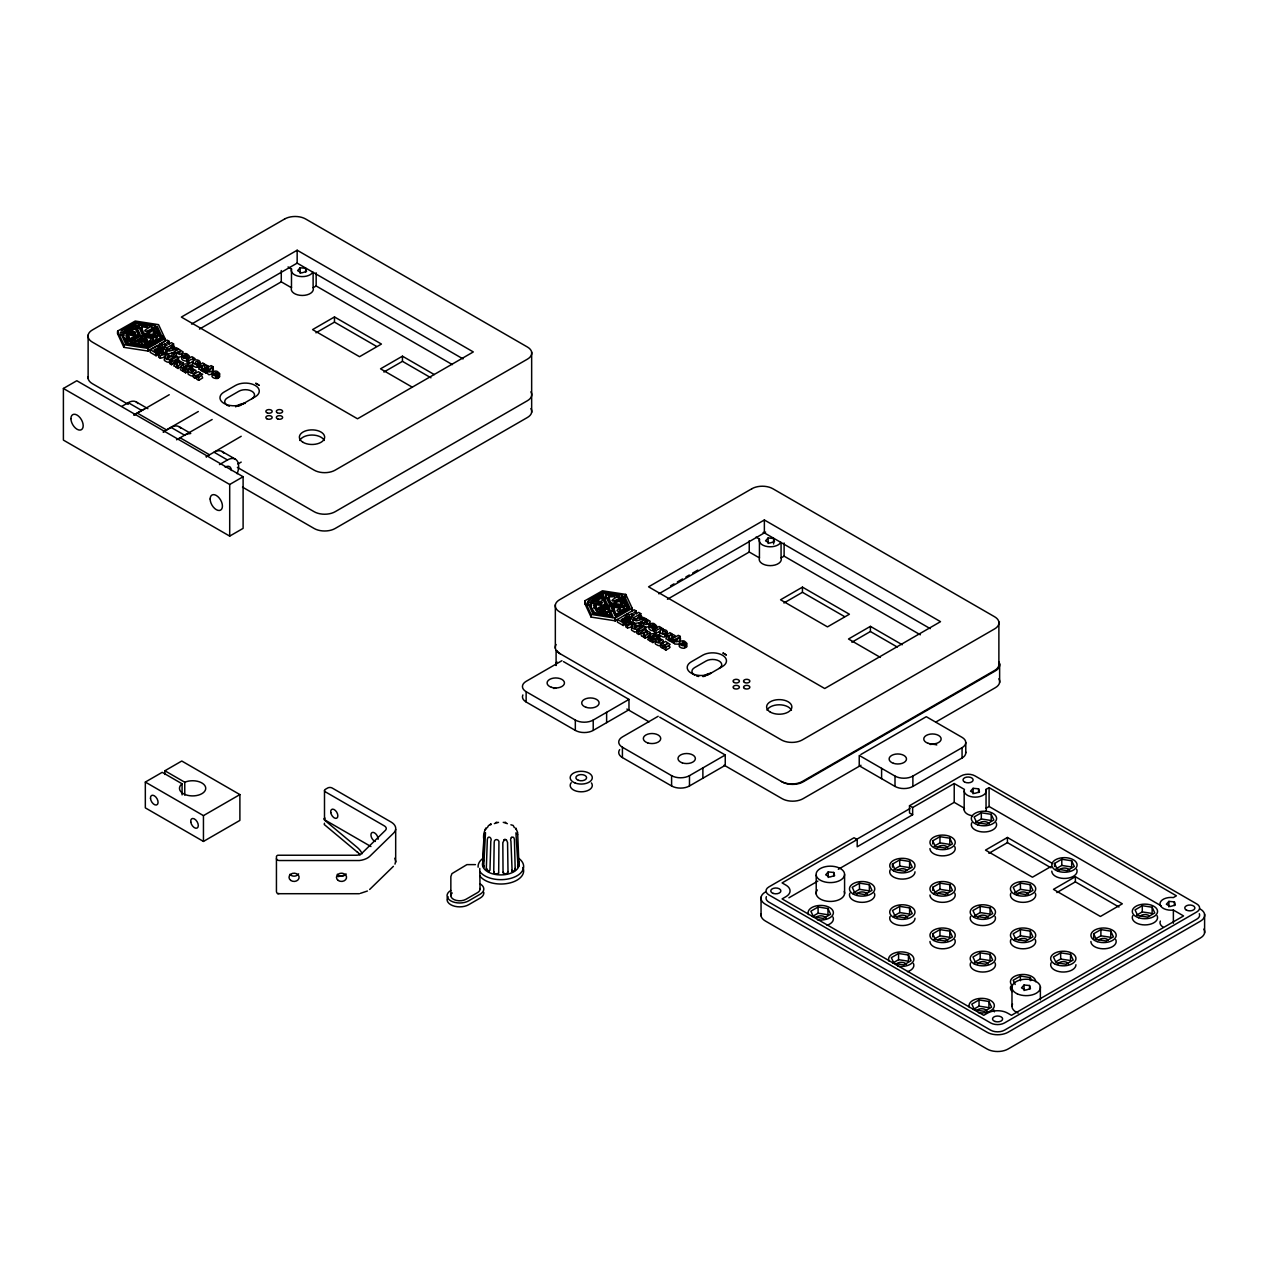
<?xml version="1.0" encoding="UTF-8"?>
<svg xmlns="http://www.w3.org/2000/svg" width="1268" height="1268" viewBox="0 0 1268 1268"><rect width="100%" height="100%" fill="white"/><g stroke="black" fill="none" stroke-linecap="round" stroke-linejoin="round"><path stroke-width="1.5" d="M482.839 864.57L484.107 834.677L485.486 832.727L483.694 867.217L482.839 863.128M482.934 861.78L483.71 841.16M117.655 333.785L117.75 330.98L135.232 321.042L158.563 324.656L165.014 338.556L164.951 341.266L148.023 351.046L123.884 347.353L117.639 333.88L117.639 331.186L123.884 344.674L123.884 347.353M144.314 346.18C138.275 341.346 140.479 331.867 145.693 346.83L125.611 343.723L120.381 332.359L134.567 334.356C131.412 338.35 121.76 329.284 123.234 336.591L126.546 343.723M584.849 603.631L584.96 600.731L602.443 590.793L625.774 594.391L632.225 608.291L632.225 610.97L632.225 608.291L615.234 618.102L591.094 614.409L584.865 600.969L584.865 603.536L584.881 600.81L584.849 603.631L591.094 617.088L615.17 620.813L634.111 609.781L636.267 611.033L636.267 613.712L633.826 612.444L636.267 611.033M138.212 328.238C136.199 321.581 145.281 327.857 147.722 326.779C136.754 327.746 142.888 325.052 143.934 335.909L141.065 329.743L141.192 326.97M149.592 343.374C148.974 335.006 161.86 340.648 142.317 336.797C128.131 346.624 136.247 336.971 139.94 343.517L130.62 341.995L141.556 335.513L156.994 337.938C154.411 342.994 148.007 338.952 149.608 343.311L149.592 340.727M153.587 334.752C152.287 328.872 158.357 331.915 157.628 336.527L142.19 334.15L138.212 325.591M611.144 605.66C609.559 594.486 604.551 597.64 614.901 596.578C602.807 594.264 603.98 592.742 609.401 603.885L624.839 606.262C620.543 594.296 619.291 605.391 624.11 607.071M140.51 342.217L140.542 339.523L140.431 342.328L140.479 339.57L142.935 345.213L127.371 342.836C120.476 331.947 123.899 337.256 123.392 333.849M488.719 871.75L486.341 868.168L487.324 839.368C487.926 834.645 492.555 838.053 490.795 841.366L489.971 870.26L488.339 871.687M498.689 872.289L498.926 843.236C500.052 838.956 493.854 838.037 494.171 842.491L493.743 871.528C493.918 876.949 500.701 871.56 498.276 873.478M139.385 344.912L139.337 342.217M144.33 338.35L144.203 341.044L144.33 338.35L144.203 341.044L146.438 341.377L149.101 346.941L149.228 344.246L160.497 337.732L156.297 328.761L149.133 332.802L146.945 332.438L157.375 326.573L162.716 338.176L148.372 346.433C140.954 339.079 145.994 333.579 149.133 344.262L149.101 346.941L149.133 344.262M146.438 341.377L146.28 338.651M160.481 340.426L160.497 337.732M606.611 614.663C608.83 606.294 591.284 616.47 609.528 606.548L620.353 608.212L620.385 610.922L620.385 608.275C611.921 611.636 621.447 612.967 624.205 607.673L608.767 605.264L597.814 611.62L607.15 613.252L606.627 612L606.516 614.615L606.548 611.953M613.649 611.128C612.904 601.397 617.706 623.143 616.454 613.981L627.723 607.467L623.507 598.496L616.359 602.538L614.156 602.189L624.585 596.309L629.927 607.911L615.392 616.216L611.43 608.101L613.506 608.386L613.569 611.097L616.311 616.676L616.454 613.981M627.692 610.177L627.723 607.467M141.968 338.699L142.048 341.377M153.602 334.689L153.634 331.978L154.855 334.847L143.934 333.23M593.757 613.474L590.444 606.342C588.986 599.082 598.512 607.943 601.745 604.186L587.591 602.157L592.822 613.458L612.983 616.533L609.29 608.45L609.163 611.128L607.721 611.969M128.48 338.619L128.306 335.861L129.907 341.457L128.48 335.941L126.245 335.576L128.876 340.981L140.162 334.451L135.914 325.749L139.369 335.418M149.687 340.553L149.687 343.232L153.143 341.25L153.174 338.524M157.248 329.236L157.28 326.558L156.978 329.3L157.058 326.573L157.153 329.236L161.955 339.19M595.691 608.371L595.532 605.613L597.117 611.208L595.691 605.692L593.456 605.311L596.103 610.732L607.372 604.202L602.934 595.5L596.182 599.399L598.417 599.764L602.205 597.735L605.074 603.917L605.074 606.595M613.506 608.386L613.569 611.097L613.664 608.466L613.474 611.065L611.509 610.764M629.166 608.925L624.553 598.987L624.49 596.293L624.363 598.987L619.196 601.92M624.553 598.987L624.363 596.309M612.285 617.516L609.258 611.113L609.29 608.45L607.657 609.369L610.146 614.948L594.581 612.571C588.162 602.538 590.999 606.643 590.444 603.663M140.431 342.328L140.479 339.57M516.361 829.684L515.743 828.036L517.629 832.426L518.897 863.128L518.057 867.217L515.933 832.854L517.629 834.677M153.697 331.931L153.65 334.641L155.235 333.785L156.899 337.32M620.86 604.376L620.813 601.777M587.956 601.935L587.702 604.678L587.781 601.967L587.781 604.646L591.364 605.169M490.859 824.739L488.56 825.452L487.324 827.735M515.188 869.579L514.412 839.368C513.794 834.629 509.181 838.069 510.941 841.366L512.129 871.338L514.142 871.275L515.394 868.168M157.058 329.252L157.153 326.558L156.978 329.3M493.902 872.4L493.743 871.528M483.79 839.368C482.379 832.236 487.926 824.707 485.375 829.684M128.401 335.893L128.274 338.54L126.245 338.255L126.356 335.56M595.611 605.644L595.611 608.323L593.567 607.99M609.29 608.45L609.258 611.113M394.966 864.11L395.711 861.495L394.823 858.198M124.93 332.993L124.946 330.251L136.199 323.736L151.764 326.13L151.764 328.808M151.764 326.193C137.039 333.294 149.053 332.692 155.584 325.559L135.486 322.437L121.11 330.805L135.121 333.135L134.614 331.899L124.93 330.314M618.974 595.944L603.425 593.472L592.156 599.986L601.761 601.587L602.395 602.807L588.32 600.604L602.696 592.188L622.81 595.31C617.136 601.888 603.742 603.584 618.974 595.944L618.99 598.559M503.824 839.907L506.407 839.828L507.565 842.491L508.008 871.528L506.994 873.604L505.092 874.286L503.047 872.289L502.825 842.665L504.537 839.464M206.716 370.208L206.716 372.887L204.148 372.269L204.148 369.59L208.871 372.095L212.311 371.302L213.42 369.178L210.662 368.1L213.072 366.706L213.072 369.384M206.716 372.887L208.871 374.773L212.311 373.981M673.926 642.638L671.374 642.02L671.374 639.341L673.926 639.96L674.687 644.065L678.665 644.144M673.926 639.96L676.082 641.83L679.521 641.053L680.631 638.913L677.873 637.836L680.282 636.441L680.282 639.12M517.566 865.996L517.772 866.979M518.897 863.128L518.897 864.57M393.397 866.329L369.638 889.486M507.628 872.844L508.008 871.528M518.866 861.733L518.057 860.148L518.358 861.02M514.142 871.275L514.998 870.054M486.547 869.579L486.341 868.168M486.056 828.321L485.533 829.24M483.964 866.979L484.17 865.996M610.431 604.123L608.291 599.495L608.402 596.721M622.049 607.34L620.797 601.84M483.219 861.622L483.694 860.148M324.45 823.249L324.243 824.517L357.481 852.27M188.219 372.713L188.044 373.157A3.63 2.092 0 0 0 188.425 374.393L190.786 375.708A3.519 2.029 0 0 0 192.26 375.93A3.455 1.997 0 0 0 193.687 375.772M584.865 603.536L584.849 600.921M503.459 873.478L503.047 872.289M518.628 866.472L518.818 865.584M494.377 823.598L498.546 822.361M153.143 341.25L153.143 338.461M198.521 364.312C190.469 363.472 200.122 358.067 198.03 365.057L200.09 365.976L200.09 363.298C201.343 359.652 193.671 358.479 192.276 361.729A3.329 1.918 0 0 0 192.688 362.949L195.494 364.471A3.265 1.886 0 0 0 197.792 364.502L197.792 367.181A3.265 1.886 0 0 1 195.494 367.149L192.704 365.628A3.329 1.918 0 0 1 192.276 364.407L193.418 363.187M665.732 634.048C657.68 633.223 667.348 627.818 665.24 634.808L667.301 635.712L667.301 633.033C668.553 629.404 660.882 628.231 659.503 631.464A3.329 1.918 0 0 0 659.915 632.684L662.704 634.206A3.265 1.886 0 0 0 665.003 634.254L665.003 636.932A3.265 1.886 0 0 1 662.704 636.885L659.915 635.363A3.329 1.918 0 0 1 659.503 634.143L660.026 633.35M665.24 634.808L663.846 633.651M181.926 357.433C180.262 360.064 185.191 361.459 187.141 360.952L187.141 358.273L185.413 357.069C176.062 353.582 196.683 361.142 186.745 353.788A3.439 1.981 0 0 0 184.557 353.629C178.725 354.137 183.258 359.795 187.141 358.273M212.232 374.932C210.551 377.547 215.481 378.942 217.446 378.435L217.446 375.756L215.703 374.551C206.351 371.08 226.988 378.641 217.034 371.286A3.439 1.981 0 0 0 214.863 371.112C209.014 371.635 213.547 377.278 217.446 375.756M641.069 634.65L641.576 636.187L644.334 636.71L644.334 634.032L640.8 632.51L645.032 629.546L646.965 630.671L646.965 633.35M679.442 644.667C677.778 647.298 682.691 648.693 684.657 648.186L684.657 645.507L682.929 644.303C673.562 640.816 694.198 648.376 684.245 641.022A3.439 1.981 0 0 0 682.073 640.863C676.24 641.37 680.757 647.013 684.657 645.507M165.743 356.974L160.339 358.226L158.627 357.227L158.627 354.549L161.575 350.428L163.588 351.585L163.588 354.263M632.954 626.709L627.565 627.961L625.837 626.978L625.837 624.3L628.785 620.163L630.798 621.336L630.798 624.014M506.091 874.127L506.994 873.604M483.663 860.671L483.377 861.02A18.275 10.556 0 0 0 501.51 874.904A18.275 10.556 0 0 0 517.788 860.386M632.003 628.31L631.464 629.166A3.63 2.092 0 0 0 631.86 630.402L634.206 631.718M300.136 267.786L297.615 270.655L301.546 272.937L306.523 271.479L305.651 268.293L300.136 267.786L300.136 273.333M768.107 537.965L765.571 540.834L769.517 543.116L774.479 541.658L773.607 538.472L768.107 537.965L768.107 543.512M828.21 871.94L825.69 874.809L829.637 877.091L834.598 875.633L833.726 872.447L828.21 871.94L828.21 877.488M973.079 788.316L970.543 791.184L974.49 793.451L979.451 791.993L978.579 788.807L973.079 788.316L973.079 793.847M1024.053 984.998L1021.517 987.867L1025.463 990.15L1030.424 988.691L1029.553 985.505L1024.053 984.998L1024.053 990.546M1168.906 901.374L1166.37 904.242L1170.316 906.509L1175.277 905.051L1174.406 901.881L1168.906 901.374L1168.906 906.905M174.429 346.608L172.115 349.144L176.442 347.765L178.344 348.874L169.009 351.141L165.839 349.714L167.027 348.843L169.468 349.572L172.385 345.435L174.429 346.608L174.429 349.286M641.862 622.271L635.236 623.396L633.049 622.128L633.049 619.45L634.254 618.578L636.679 619.307L639.611 615.17L641.64 616.359L639.326 618.895L643.653 617.516L645.555 618.61L645.555 621.288M163.588 351.585L161.369 354.01L165.585 352.742L167.535 353.867L160.339 355.547L158.627 354.549M630.798 621.336L628.579 623.745L632.795 622.477L634.745 623.618L634.745 626.297M638.818 630.957L639.167 630.64A3.408 1.965 0 0 0 639.389 630.275M180.848 368.75L180.421 369.733L182.798 371.128L183.987 370.288L183.448 366.753L186.317 366.341L188.583 363.805L188.583 366.484M605.454 597.862L609.48 598.306M504.807 839.384L505.647 839.432M174.604 364.328L173.764 365.961L177.108 366.959L176.3 367.435L177.108 364.281L173.589 362.775L177.821 359.795L179.755 360.92L179.755 363.599M199.472 367.451L198.632 369.083L201.977 370.082L201.977 367.403L198.442 365.881L202.674 362.917L204.623 364.043L204.623 366.721M650.009 625.631C647.758 628.278 641.64 627.216 643.51 622.699L641.101 624.094L639.151 622.953L639.151 625.631L641.101 626.772L643.51 625.378M666.683 637.202L665.843 638.818L669.187 639.817L668.379 640.292L669.187 637.138L665.668 635.633L669.9 632.653L671.834 633.778L671.834 636.457M649.834 626.677C646.458 628.96 652.164 631.527 654.351 630.687L654.351 628.009L652.624 626.804C643.272 623.333 663.909 630.893 653.955 623.539A3.439 1.981 0 0 0 651.784 623.365C645.935 623.888 650.468 629.53 654.351 628.009M174.651 352.52L168.517 353.772L165.839 352.393L167.027 351.521M182.798 371.128L182.798 368.449L183.987 367.609M648.74 638.058L647.631 639.468L650.009 640.879L650.009 638.2L651.197 637.344L650.31 636.79L654.938 635.268L653.876 634.65L655.794 633.54L655.794 636.219M650.009 640.879L651.197 640.023L651.197 637.344M165.315 358.194L164.254 359.415A3.63 2.092 0 0 0 164.634 360.651L166.996 361.982A3.455 1.997 0 0 0 170.546 361.824M656.333 641.671L655.255 642.892A3.63 2.092 0 0 0 655.651 644.144L657.997 645.46A3.519 2.029 0 0 0 659.471 645.666A3.455 1.997 0 0 0 661.547 645.301M494.108 872.844L493.775 871.956M496.089 822.361L496.929 822.187M496.644 874.286L497.579 874.048M129.907 338.778L137.863 334.181L134.979 327.984L131.301 329.981L129.035 329.712L135.819 325.749L135.724 328.444L132.347 330.393M131.492 340.537L137.863 336.86L137.863 334.181M597.117 608.529L605.074 603.917M600.303 609.369L603.489 607.515M124.359 331.534L133.885 326.034M133.79 342.677L141.556 338.191L141.556 335.513M297.156 250.224L181.356 317.079L357.513 418.789L473.313 351.933L297.156 250.224L297.156 263.126L463.042 358.907M63.4 388.468L76.809 380.733L243.107 476.736L243.107 528.376L229.698 536.11L63.4 440.107L63.4 388.468L229.698 484.487L243.107 476.736M154.03 344.151L157.264 342.281M191.563 324.085L297.156 263.126M158.658 351.157L158.658 353.835L160.085 353.027L160.085 350.348L158.658 351.157L155.298 349.223L153.935 350.016L157.644 352.171L157.644 354.85L156.075 355.753L150.195 352.361L150.195 349.683L157.169 345.657L162.938 349.001L162.938 351.68M159.927 344.072L162.082 345.308L164.903 343.676L167.249 345.039L162.082 347.987L159.927 346.75L159.927 344.072L166.9 340.046L169.056 341.282L169.056 343.961M169.056 341.282L166.615 342.693L168.961 344.056L171.402 342.645L173.573 343.897L173.573 346.576M160.085 350.348L156.725 348.415L157.834 347.765L161.448 349.857L162.938 349.001M150.195 349.683L156.075 353.075L157.644 352.171M172.179 347.369L166.599 350.602L164.444 349.35L164.444 346.671L166.599 347.923L173.573 343.897M199.472 329.078L281.274 281.845L291.481 287.741A11.063 6.388 0 0 0 302.291 295.46A11.063 6.388 0 0 0 313.117 287.741L316.16 285.982L452.391 364.629M171.941 353.217L178.899 349.191L183.289 352.092L179.993 354.596L176.3 352.948L173.89 354.343L171.941 353.217L171.941 355.896L173.89 357.021L176.3 355.626L176.3 352.948M177.124 361.475L171.545 364.693L169.611 363.567L169.611 360.889L176.585 356.879L178.519 357.988L178.519 360.667M169.611 360.889L171.545 362.014L178.519 357.988M179.755 360.92L176.537 363.234L181.213 361.76L183.147 362.886L183.147 365.564M186.856 359.605L191.896 356.688L193.719 357.734L192.894 358.226C199.06 358.939 190.596 358.67 188.805 360.73L186.856 359.605L186.856 362.283L188.805 363.409L193.354 361.808M176.3 364.756L178.106 365.802L183.147 362.886M188.203 360.461L187.997 357.909M176.3 367.435L178.106 368.481L181.467 366.531M188.964 370.858L185.603 372.808L183.67 371.698L183.67 369.02L188.71 366.103L190.66 367.213L190.66 369.891M121.839 406.362L128.227 402.669A15.802 9.13 -60 0 1 137.911 403.541M183.67 369.02L185.603 370.129L190.66 367.213M192.577 366.103L190.644 364.994L189.328 365.755L191.262 366.864L192.577 366.103L192.577 368.782L191.262 369.543L189.328 368.433M204.623 364.043L201.406 366.341L206.082 364.883L208.015 365.992L208.015 368.671L202.975 371.587L201.168 370.541L201.977 367.403M201.168 367.863L202.975 368.909L208.015 365.992M198.331 376.675L195.272 378.387L193.338 377.278L193.338 374.599L198.379 371.683L200.185 372.713L199.361 373.188L202.721 374.187L198.68 377.674L196.73 376.548L196.73 379.227L198.68 380.352L202.642 377.927L202.119 376.39M201.168 370.541L201.977 370.082M204.148 369.59L211.122 365.58L213.072 366.706M193.338 374.599L195.272 375.708L199.932 374.25L196.73 376.548M133.663 415.032L141.636 410.42A15.802 9.13 -60 0 1 144.536 409.184M134.503 415.238A15.802 9.13 -60 0 1 137.388 413.13L169.246 394.728M215.703 376.58C217.525 380.273 222.122 375.93 218.413 374.551M334.483 316.952L312.578 329.601L359.526 356.704L381.43 344.056L334.483 316.952L334.483 322.12L376.406 346.322M315.954 332.818L334.483 322.12M163.556 432.008A15.802 9.13 -60 0 1 166.457 429.9L198.315 411.514M163.144 432.055L171.132 427.443A15.802 9.13 -60 0 1 180.801 428.299M176.553 439.79L212.152 419.502M235.594 406.822L238.875 404.936A9.161 5.294 0 0 1 245.358 403.382M206.066 456.829L241.205 436.287M434.29 374.583L402.447 356.181L380.527 368.829L412.385 387.231M219.475 464.579L227.463 459.967A15.802 9.13 -60 0 1 237.148 473.741M383.903 372.047L402.447 361.348L430.946 377.801M237.861 464.025L241.205 462.091M164.888 770.77L181.768 761.022L239.89 794.592L239.89 820.396L203.451 841.429L145.329 807.875L145.329 782.071L162.209 772.323L182.085 783.798A13.124 7.576 0 0 0 189.82 795.733A13.124 7.576 0 0 0 205.432 786.715A13.124 7.576 0 0 0 184.763 782.245L164.888 770.77L164.888 774.463M145.329 782.071L203.451 815.625L239.89 794.592M591.585 601.286L602.696 594.866L602.696 592.188M604.107 610.637L608.767 607.943L608.767 605.264M764.366 519.975L648.566 586.83L824.723 688.524L940.523 621.669L764.366 519.975L764.366 532.877L930.252 628.659M670.582 585.832L673.99 583.866M677.397 581.901L682.501 578.953M685.909 576.972L689.316 575.006M692.708 573.041L697.828 570.093M658.789 593.836L764.366 532.877M625.869 620.908L625.869 623.587L627.295 622.762L627.295 620.084L625.869 620.908L622.525 618.974L621.146 619.767L624.87 621.906L624.87 624.585L623.285 625.504L617.405 622.112L617.405 619.434L623.285 622.826L624.87 621.906M629.293 615.059L632.114 613.427L634.476 614.79L629.293 617.738L627.137 616.486L627.137 613.807L629.293 615.059L629.293 617.738M636.187 613.791L638.612 612.381L640.784 613.633L640.784 616.311L635.205 619.529M627.295 620.084L623.935 618.15L625.045 617.516L628.659 619.592L630.148 618.736L630.148 621.415M640.784 613.633L633.81 617.659L631.654 616.406L631.654 619.085L633.81 620.337M667.443 599.257L749.245 552.024L759.437 557.904A11.063 6.388 0 0 0 770.262 565.639A11.063 6.388 0 0 0 781.072 557.904L784.115 556.161L920.362 634.808M561.914 660.691L526.141 681.344A12.648 7.307 0 0 0 526.141 691.678L526.141 701.996L575.323 730.4A12.648 7.307 0 0 0 593.218 730.4L628.976 709.747L628.976 699.413L563.515 661.627M639.151 622.953L646.125 618.942L647.932 619.989L647.187 623.095M641.545 632.827L638.755 634.444L636.821 633.318L636.821 630.64L643.795 626.614L645.729 627.739L645.729 630.418M636.821 630.64L638.755 631.749L645.729 627.739M646.965 630.671L643.764 632.97L648.423 631.512L650.373 632.621L645.317 635.537L643.51 634.491L643.51 637.17L645.317 638.216L650.373 635.3M643.51 634.491L644.334 634.032M660.153 631.401L656.016 633.16L654.066 632.035L654.066 629.356L659.122 626.44L660.929 627.486L660.105 627.961L662.657 628.421L662.942 631.496M643.51 637.17L644.334 636.71M654.066 629.356L656.016 630.481L659.661 628.722L662.942 628.817M656.19 640.609L652.814 642.559L650.88 641.434L650.88 638.755L655.936 635.839L657.87 636.964L657.87 639.643M650.88 638.755L652.814 639.88L657.87 636.964M658.472 636.615L659.788 635.854L659.788 638.533L658.472 639.294L658.472 636.615L656.539 635.49L657.854 634.729L659.788 635.854M671.834 633.778L668.616 636.092L673.292 634.618L675.226 635.744L670.186 638.66L668.379 637.614M664.908 646.728L662.482 648.138L660.549 647.013L660.549 644.334L665.589 641.418L670.122 644.445L665.89 647.409L663.941 646.3L663.941 648.978L665.89 650.088L669.092 648.249L670.122 647.124L668.727 645.84M671.374 639.341L678.332 635.316L680.282 636.441M660.549 644.334L662.482 645.46L667.158 644.001L663.941 646.3M802.454 587.132L780.549 599.78L827.481 626.883L849.401 614.235L802.454 587.132L802.454 592.299L844.361 616.486M783.909 602.997L802.454 592.299M526.141 691.678L575.323 720.066A12.648 7.307 0 0 0 593.218 720.066L628.976 699.413M702.821 676.573L706.102 674.671A9.161 5.294 0 0 1 710.207 673.308M707.576 675.115L722.411 666.54A13.916 8.036 0 0 0 722.411 655.191A13.916 8.036 0 0 0 702.741 655.191L691.266 661.817A13.916 8.036 0 0 0 691.266 673.165A13.916 8.036 0 0 0 710.936 673.165M658.187 716.277L622.414 736.93A12.648 7.307 0 0 0 622.414 747.248L622.414 757.582L671.596 785.97A12.648 7.307 0 0 0 689.475 785.97L725.248 765.317L725.248 754.999L659.772 717.197M902.261 644.762L870.403 626.36L848.498 639.009L880.357 657.41M851.874 642.226L870.403 631.527L897.237 647.013M622.414 747.248L671.596 775.651A12.648 7.307 0 0 0 689.475 775.651L725.248 754.999M860.829 754.508L926.29 716.705L962.063 737.358A12.648 7.307 0 0 1 962.063 747.692L962.063 758.01L912.881 786.414A12.648 7.307 0 0 1 895.002 786.414L859.229 765.761L859.229 755.427L895.002 776.079A12.648 7.307 0 0 0 912.881 776.079L962.063 747.692M860.972 765.27L803.12 798.666A14.851 8.575 0 0 1 782.102 798.666L724.107 765.175M935.832 722.047L995.364 687.668A14.851 8.575 0 0 0 998.883 678.776M912.643 814.753L909.505 812.946L909.505 805.719L961.144 775.905A9.795 5.658 0 0 1 975.013 775.905L1196.77 903.941A9.795 5.658 0 0 1 1196.77 911.946L1004.51 1022.943A9.795 5.658 0 0 1 990.657 1022.943L768.899 894.907A9.795 5.658 0 0 1 768.899 886.903L854.061 837.736L857.2 839.543L857.2 846.77L912.643 814.753L912.643 807.526L954.218 783.529L964.409 789.409A11.063 6.388 0 0 0 975.235 797.144A11.063 6.388 0 0 0 986.044 789.409L989.088 787.65L1176.419 895.81L1173.375 897.57A11.063 6.388 0 0 0 1159.998 903.815A11.063 6.388 0 0 0 1173.375 910.059L1183.583 915.94L1011.452 1015.319L1007.648 1013.132A14.233 8.21 0 0 0 987.518 1013.132L983.73 1015.319L782.087 898.901L785.891 896.714A14.233 8.21 0 0 0 785.891 885.096L782.087 882.908L857.2 839.543M855.488 840.002L909.933 808.572M788.902 897.807L817.876 881.086M838.322 869.277L954.218 802.359L964.409 808.255A11.063 6.388 0 0 0 972.445 815.784M985.807 811.472A11.063 6.388 0 0 0 986.044 808.255L989.088 806.496L1161.092 905.796M818.098 907.016L810.87 911.201L813.517 916.891L823.392 918.428L830.619 914.244L827.972 908.554L818.098 907.016L818.098 913.214L812.312 916.558M859.466 883.146L852.239 887.315L854.886 893.005L864.76 894.542L871.988 890.374L869.341 884.668L859.466 883.146L859.466 889.328L853.681 892.672M892.482 864.079L899.709 859.91L909.584 861.432L912.231 867.138L905.003 871.306L895.129 869.785L892.482 864.079L892.482 867.185M932.725 840.842L939.953 836.674L949.811 838.196L952.458 843.902L945.231 848.07L935.356 846.548L932.725 840.842L932.725 843.949M981.321 812.788L974.093 816.957L976.74 822.663L986.615 824.184L993.843 820.016L991.196 814.325L981.321 812.788L981.321 818.985L975.536 822.33M893.924 869.436L899.709 866.107L909.584 867.629L909.584 861.432M934.167 846.216L939.953 842.871L949.811 844.393L949.811 838.196M1052.694 863.603L1007.426 837.466L985.505 850.115L1032.453 877.218L1050.998 866.52M988.881 853.332L1007.426 842.634L1051.014 867.803M899.709 906.366L892.482 910.551L895.129 916.241L905.003 917.778L912.231 913.594L909.584 907.904L899.709 906.366L899.709 912.564L893.924 915.908M932.725 887.315L939.953 883.146L949.811 884.668L952.458 890.374L945.231 894.542L935.356 893.005L932.725 887.315L932.725 890.405M934.167 892.672L939.953 889.328L949.811 890.865L949.811 884.668M898.568 953.488L891.341 957.657L893.988 963.363L903.862 964.885L911.09 960.716L908.443 955.01L898.568 953.488L898.568 959.686L892.799 963.014M932.725 933.771L939.953 929.602L949.811 931.124L952.458 936.83L945.231 940.999L935.356 939.477L932.725 933.771L932.725 936.878M980.18 906.366L972.952 910.551L975.599 916.241L985.474 917.778L992.701 913.594L990.054 907.904L980.18 906.366L980.18 912.564L974.395 915.908M1020.423 883.146L1013.195 887.315L1015.842 893.005L1025.717 894.542L1032.945 890.374L1030.298 884.668L1020.423 883.146L1020.423 889.328L1014.638 892.672M1054.564 863.429L1061.792 859.26L1071.666 860.782L1074.313 866.488L1067.085 870.656L1057.211 869.135L1054.564 863.429L1054.564 866.52M934.167 939.128L939.953 935.8L949.811 937.321L949.811 931.124M1056.006 868.786L1061.792 865.442L1071.666 866.979L1071.666 860.782M1075.375 876.711L1053.47 889.359L1100.418 916.463L1122.323 903.815L1075.375 876.711L1075.375 881.862L1118.962 907.032M1056.846 892.577L1075.375 881.862M980.18 952.839L972.952 957.007L975.599 962.713L985.474 964.235L992.701 960.066L990.054 954.36L980.18 952.839L980.18 959.036L974.395 962.364M1020.423 929.602L1013.195 933.771L1015.842 939.477L1025.717 940.999L1032.945 936.83L1030.298 931.124L1020.423 929.602L1020.423 935.8L1014.638 939.128M979.055 999.945L971.827 1004.129L974.474 1009.819L984.348 1011.357L991.576 1007.172L988.929 1001.482L979.055 999.945L979.055 1006.142L973.269 1009.486M1031.613 980.449L1030.298 977.596L1020.423 976.059L1013.195 980.243L1015.177 984.507M1060.666 952.839L1053.439 957.007L1056.085 962.713L1065.96 964.235L1073.188 960.066L1070.541 954.36L1060.666 952.839L1060.666 959.036L1056.323 961.524M1093.666 933.771L1100.893 929.602L1110.768 931.124L1113.415 936.83L1106.187 940.999L1096.313 939.477L1093.666 933.771L1093.666 938.415M1142.278 905.717L1135.05 909.885L1137.681 915.591L1147.556 917.113L1154.783 912.944L1152.136 907.238L1142.278 905.717L1142.278 911.914L1136.493 915.242M1095.124 939.128L1100.893 935.8L1110.768 937.321L1110.768 931.124M490.415 824.263L491.144 823.883L490.272 824.343M503.238 822.33L507.39 823.661M181.895 356.562L178.186 357.227L176.3 355.626M367.419 891.008L360.35 893.369M652.259 624.87L654.668 625.346L652.259 624.87L652.259 627.549M682.549 642.369L684.958 642.828L682.549 642.369L682.549 645.047M511.479 837.308L511.321 837.498M645.555 618.61L636.219 620.892L633.049 619.45M279.023 893.544L277.375 893.56L276.503 892.086M625.837 624.3L627.565 625.283L634.745 623.618M601.999 600.398L602.11 597.704M195.985 364.027L198.204 364.598M647.187 620.417C654.985 620.306 645.412 627.834 643.51 622.699M504.902 822.203L505.742 822.393M277.866 893.702L359.383 893.718M603.029 595.485L606.579 605.169M644.826 636.013L643.986 635.839M142.27 328.571L138.672 328.016L138.672 325.337M120.666 334.879L124.137 335.418M123.884 344.674L147.96 348.399L165.014 338.556L165.014 341.235L162.589 336.02M617.326 597.133L622.81 597.989M611.144 602.982L622.049 604.662M981.321 818.985L991.196 820.507L991.196 814.325M1020.423 889.328L1030.298 890.865L1030.298 884.668M1142.278 911.914L1152.136 913.435L1152.136 907.238M859.466 889.328L869.341 890.865L869.341 884.668M980.18 912.564L990.054 914.085L990.054 907.904M899.709 912.564L909.584 914.085L909.584 907.904M1020.423 935.8L1030.298 937.321L1030.298 931.124M818.098 913.214L827.972 914.751L827.972 908.554M1060.666 959.036L1070.541 960.558L1070.541 954.36M980.18 959.036L990.054 960.558L990.054 954.36M898.568 959.686L908.443 961.207L908.443 955.01M979.055 1006.142L988.929 1007.68L988.929 1001.482M188.583 363.805L182.592 364.185L183.305 364.598L180.357 366.737L182.798 368.449M655.794 633.54L649.802 633.937L650.516 634.349L647.568 636.488L650.009 638.2M603.299 598.227L602.934 595.5M475.452 864.617L466.925 864.617L451.931 873.636L450.853 876.584L450.853 895.683M166.996 359.304L164.634 357.972A3.63 2.092 0 0 1 164.254 356.736L165.918 355.23A3.471 2.013 0 0 1 168.01 354.866L171.972 356.546A3.408 1.965 0 0 1 171.941 358.21L170.546 359.145A3.455 1.997 0 0 1 167.027 359.304M183.987 370.288L183.083 369.717L185.255 368.402L185.255 365.723M603.219 595.516L603.394 598.306M198.03 362.379L200.09 363.298M665.24 632.13L667.301 633.033M212.279 371.048L213.579 372.19M514.412 827.735L513.175 825.452L510.893 824.786M288.074 266.93L291.481 268.895A11.063 6.388 0 0 0 299.502 276.408A11.063 6.388 0 0 0 312.863 272.113M756.045 537.109L759.437 539.074A11.063 6.388 0 0 0 767.473 546.587A11.063 6.388 0 0 0 780.834 542.276M668.379 640.292L670.186 641.339L670.186 638.66M624.379 615.408L630.148 618.736M159.039 351.141L161.448 352.536L161.448 349.857M909.505 805.719L912.643 807.526M136.136 401.893L147.865 408.661M179.026 426.65L190.771 433.434M221.948 451.44L235.373 459.174M128.227 402.669L141.636 410.42M171.132 427.443L184.542 435.178A15.802 9.13 -60 0 1 190.137 433.688M227.463 459.967L214.054 452.216A15.802 9.13 -60 0 1 223.723 453.088M128.211 404.365L92.374 383.681A14.851 8.575 0 0 1 88.126 376.659M237.385 467.385L314.147 511.717A14.851 8.575 0 0 0 335.148 511.717L527.409 400.72A14.851 8.575 0 0 0 530.927 391.812M137.388 413.13L166.457 429.9M180.294 437.888L209.363 454.673A15.802 9.13 -60 0 0 206.462 456.781M242.489 487.118L314.147 528.487A14.851 8.575 0 0 0 335.148 528.487L527.409 417.489A14.851 8.575 0 0 0 530.927 408.597M626.883 709.05L649.058 721.841M370.938 846.533L325.432 820.269A3.154 1.823 0 0 1 324.925 818.066L324.608 818.24A3.154 1.823 0 0 0 324.687 820.237L357.259 847.436A31.621 18.259 0 0 1 362.062 853.744M652.624 629.483L654.351 630.687M215.703 377.23L217.446 378.435M134.551 331.851L134.614 334.578M649.676 623.539L650.5 624.506M196.889 365.802L198.521 366.991M662.514 642.258L662.974 642.702A3.408 1.965 0 0 1 663.275 643.637M638.723 628.516L639.183 628.976A3.408 1.965 0 0 1 639.437 629.435M359.304 853.935L360.191 854.838L357.259 851.827M686.511 644.889C688.714 646.775 683.531 649.707 685.497 645.143M656.222 627.406L656.856 628.532M624.205 602.68L626.297 607.182M156.297 331.439L158.389 335.925M144.932 342.661L147.167 347.464M126.245 338.255L127.862 341.805M511.765 870.26L512.129 871.338M479.764 868.421L480.033 889.058M123.234 333.912L123.281 336.543M117.67 331.059L117.686 333.722M1204.6 914.212L1204.6 932.899M1174.406 901.881L1174.406 905.574M1173.375 910.059L1173.375 923.247M1100.893 929.602L1100.893 935.8M1061.792 859.26L1061.792 865.442M1040.362 986.663L1040.362 999.866M1030.298 977.596L1030.298 980.687M1029.553 985.505L1029.553 989.198M1020.423 976.059L1020.423 980.719M1011.975 987.186L1011.975 1006.031M1007.426 837.466L1007.426 842.634M999.628 663.861L999.628 682.564M998.883 621.875L998.883 665.351M989.088 787.65L989.088 806.496M986.044 789.409L986.044 808.255M978.579 788.807L978.579 792.5M965.772 742.525L965.772 752.843M964.171 791.026L964.171 809.872M954.218 783.529L954.218 802.359M939.953 836.674L939.953 842.871M939.953 883.146L939.953 889.328M939.953 929.602L939.953 935.8M912.881 776.079L912.881 786.414M899.709 859.91L899.709 866.107M895.002 776.079L895.002 786.414M881.593 768.345L881.593 778.663M870.403 626.36L870.403 631.527M844.583 874.635A14.233 8.21 0 0 1 822.869 881.371A14.233 8.21 0 0 1 823.645 867.138A14.233 8.21 0 0 1 844.583 874.635L844.583 893.48M833.726 872.447L833.726 876.14M816.212 875.158L816.212 894.003M784.115 542.958L784.115 556.161M781.072 542.831L781.072 557.904M773.607 538.472L773.607 544.02M761.054 897.173L761.054 915.876M759.437 539.074L759.437 557.904M749.245 540.723L749.245 552.024M702.884 767.901L702.884 778.235M689.475 775.651L689.475 785.97M673.181 640.388L673.181 643.066M671.596 775.651L671.596 785.97M665.89 647.409L665.89 650.088M662.482 645.46L662.482 648.138M656.016 630.481L656.016 633.16M653.527 636.076L653.527 638.755M652.814 639.88L652.814 642.559M652.465 635.474L652.465 638.153M645.317 635.537L645.317 638.216M641.64 616.359L641.64 619.038M641.101 624.094L641.101 626.772M638.755 631.749L638.755 634.444M632.114 613.427L632.114 616.105M628.659 619.592L628.659 622.271M627.565 625.283L627.565 627.961M625.774 594.391L625.774 597.069M623.507 598.496L623.507 601.175M623.285 622.826L623.285 625.504M622.461 600.842L622.35 603.52M622.525 618.974L622.525 621.653M606.627 712.331L606.627 722.649M605.787 595.072L605.692 597.751M605.597 595.104L605.518 597.814M593.218 720.066L593.218 730.4M591.094 614.409L591.094 617.088M590.603 603.6L590.603 606.278M575.323 720.066L575.323 730.4M556.097 650.563L556.097 665.526A14.851 8.575 0 0 1 556.826 661.737M555.336 604.836L555.336 648.313M531.657 352.124L531.657 412.385M402.447 356.181L402.447 361.348M395.679 829.367L395.679 862.161M324.497 790.582L324.497 818.985M316.16 272.794L316.16 285.982M313.117 272.652L313.117 287.741M305.651 268.293L305.651 271.986M291.481 268.895L291.481 287.741M281.274 270.544L281.274 281.845M276.44 891.499L276.44 856.74A3.154 1.823 0 0 1 277.803 855.234L356.276 855.234A6.324 3.645 0 0 0 361.713 853.443L385.377 830.366A6.324 3.645 0 0 0 384.41 825.928L325.432 791.882A3.154 1.823 0 0 1 325.432 789.298L327.667 787.999A3.154 1.823 0 0 1 332.137 787.999L391.115 822.06A15.802 9.13 0 0 1 393.54 833.155L369.876 856.233A15.802 9.13 0 0 1 359.415 860.528L279.61 860.528A3.154 1.823 0 0 1 276.44 858.705M229.698 484.487L229.698 536.11M218.286 375.391L218.286 378.07M205.971 370.636L205.971 373.315M203.451 815.625L203.451 841.429M202.975 368.909L202.975 371.587M198.68 377.674L198.68 380.352M195.272 375.708L195.272 378.387M191.262 366.864L191.262 369.543M188.805 360.73L188.805 363.409M186.317 366.341L186.317 369.02M185.603 370.129L185.603 372.808M184.763 782.245L184.763 795.163M184.114 355.658L184.114 358.337M182.085 783.798L182.085 794.862M178.106 365.802L178.106 368.481M173.89 354.343L173.89 357.021M171.545 362.014L171.545 364.693M166.599 347.923L166.599 350.602M165.839 349.714L165.839 352.393M164.903 343.676L164.903 346.354M162.082 345.308L162.082 347.987M161.575 350.428L161.575 353.106M160.339 355.547L160.339 358.226M156.075 353.075L156.075 355.753M155.235 331.106L155.235 333.785M155.298 349.223L155.298 351.902M155.14 331.106L155.14 333.785M138.577 325.321L138.386 328.032L138.307 325.401M135.486 322.437L135.486 325.115M134.662 331.947L134.662 334.625M88.126 335.101L88.126 378.577M172.274 360.16A3.408 1.965 0 0 1 171.941 360.889M171.972 359.224A3.408 1.965 0 0 1 172.226 359.684M299.803 440.456A12.648 7.307 0 0 1 312.023 435.035A12.648 7.307 0 0 1 324.228 440.456M238.463 406.204A9.161 5.294 0 0 0 240.365 405.364L255.201 396.805A13.916 8.036 0 0 0 255.201 385.44A13.916 8.036 0 0 0 235.531 385.44L224.04 392.066A13.916 8.036 0 0 0 224.04 403.43A13.916 8.036 0 0 0 243.725 403.43M229.302 406.204A9.161 5.294 0 0 1 227.4 397.883L238.875 391.241A9.161 5.294 0 0 1 251.841 391.241A9.161 5.294 0 0 1 251.841 398.738M225.149 467.115A8.702 5.024 -60 0 1 231.378 470.507M622.414 757.582A12.648 7.307 0 0 1 619.672 749.626M526.141 701.996A12.648 7.307 0 0 1 522.876 694.943M553.514 688.445A8.702 5.024 0 0 1 555.764 688.27M965.661 751.892A12.648 7.307 0 0 1 962.063 758.01M930.189 744.459A8.702 5.024 0 0 1 936.783 744.95M765.634 532.1A5.056 2.916 0 0 1 763.098 532.497M998.883 661.991A14.851 8.575 0 0 1 995.364 670.899L803.12 781.88A14.851 8.575 0 0 1 782.102 781.88L559.6 653.416A14.851 8.575 0 0 1 556.081 644.524M560.345 653.86A14.851 8.575 0 0 1 556.826 650.627M637.107 631.781A3.455 1.997 0 0 1 634.238 631.718M767.013 710.191A12.648 7.307 0 0 1 779.234 704.786A12.648 7.307 0 0 1 791.438 710.191M705.674 675.955A9.161 5.294 0 0 1 703.471 676.478M698.716 676.478A9.161 5.294 0 0 1 696.512 675.955M694.61 675.115A9.161 5.294 0 0 1 694.61 667.618L706.102 660.993A9.161 5.294 0 0 1 719.067 660.993A9.161 5.294 0 0 1 719.067 668.474M781.357 781.453A14.851 8.575 0 0 0 802.375 781.453L994.619 670.455A14.851 8.575 0 0 0 998.883 663.433M591.427 782.927A11.063 6.388 0 0 1 581.029 791.803A11.063 6.388 0 0 1 571.234 782.705M345.593 874.809A31.621 18.259 0 0 1 337.906 876.584M375.233 841.461A5.056 2.916 60 0 1 370.969 835.406A5.056 2.916 60 0 1 374.425 832.807A5.056 2.916 60 0 1 378.086 839.305M298.598 873.858A5.056 4.137 0 0 1 294.382 876.14A5.056 4.137 0 0 1 289.849 874.302M346.021 873.858A5.056 4.137 0 0 1 341.805 876.14A5.056 4.137 0 0 1 337.272 874.302M479.7 883.653A12.648 7.307 0 0 1 480.128 894.209L468.653 900.851A12.648 7.307 0 0 1 450.758 900.851A12.648 7.307 0 0 1 450.758 890.516M479.986 888.488A8.844 5.104 0 0 1 477.45 892.672L465.958 899.297A8.844 5.104 0 0 1 454.182 899.678A8.844 5.104 0 0 1 452.216 892.957M448.079 896.682A12.648 7.307 0 0 0 452.613 905.606A12.648 7.307 0 0 0 468.653 904.718L480.128 898.093A12.648 7.307 0 0 0 483.805 892.403M522.876 867.47A22.792 13.155 0 0 1 508.135 883.336A22.792 13.155 0 0 1 479.764 875.839M518.58 858.23A22.792 13.155 0 0 1 512.462 877.836A22.792 13.155 0 0 1 479.764 871.481M478.115 867.201A22.792 13.155 0 0 1 483.457 858.008M1059.24 870.339A5.373 3.107 0 0 1 1064.438 868.041A5.373 3.107 0 0 1 1069.637 870.339M978.769 823.883A5.373 3.107 0 0 1 983.968 821.585A5.373 3.107 0 0 1 989.151 823.883M1076.659 869.262A12.648 7.307 0 0 1 1066.087 878.391A12.648 7.307 0 0 1 1051.79 871.148M1157.129 915.718A12.648 7.307 0 0 1 1144.909 924.911A12.648 7.307 0 0 1 1132.704 915.718M1140.265 916.067A5.373 3.107 0 0 1 1149.569 916.067M915.005 918.27A12.648 7.307 0 0 1 900.708 925.497A12.648 7.307 0 0 1 890.136 916.384M897.696 870.244A5.373 3.107 0 0 1 907 870.244M1017.871 894.225A5.373 3.107 0 0 1 1023.07 891.927A5.373 3.107 0 0 1 1028.253 894.225M977.644 917.461A5.373 3.107 0 0 1 982.827 915.163A5.373 3.107 0 0 1 988.026 917.461M808.524 914.608A12.648 7.307 0 0 1 819.635 905.447A12.648 7.307 0 0 1 833.345 913.356A12.648 7.307 0 0 1 817.464 919.775M832.965 917.033A12.648 7.307 0 0 1 827.069 925.244M816.085 917.366A5.373 3.107 0 0 1 822.139 915.924A5.373 3.107 0 0 1 826.118 918.92M896.032 964.583A5.373 3.107 0 0 1 901.215 962.285A5.373 3.107 0 0 1 906.414 964.583M954.804 846.675A12.648 7.307 0 0 1 944.248 855.805A12.648 7.307 0 0 1 929.951 848.577M1035.29 893.148A12.648 7.307 0 0 1 1023.07 902.34A12.648 7.307 0 0 1 1010.85 893.148M1098.896 939.953A5.373 3.107 0 0 1 1108.2 939.953M954.804 893.148A12.648 7.307 0 0 1 944.248 902.277A12.648 7.307 0 0 1 929.951 895.034M1115.761 939.604A12.648 7.307 0 0 1 1105.189 948.733A12.648 7.307 0 0 1 1090.892 941.49M937.401 894.225A5.373 3.107 0 0 1 942.584 891.927A5.373 3.107 0 0 1 947.782 894.225M996.173 822.789A12.648 7.307 0 0 1 983.968 831.982A12.648 7.307 0 0 1 971.748 822.789M856.93 894.225A5.373 3.107 0 0 1 862.113 891.927A5.373 3.107 0 0 1 867.312 894.225M874.334 893.148A12.648 7.307 0 0 1 862.113 902.34A12.648 7.307 0 0 1 849.893 893.148M1012.118 985.41A12.648 7.307 0 0 1 1019.789 974.712A12.648 7.307 0 0 1 1035.718 981.765M897.158 917.461A5.373 3.107 0 0 1 902.356 915.163A5.373 3.107 0 0 1 907.539 917.461M1012.118 991.608A12.648 7.307 0 0 1 1010.85 986.076M937.401 847.769A5.373 3.107 0 0 1 942.584 845.471A5.373 3.107 0 0 1 947.782 847.769M915.005 871.798A12.648 7.307 0 0 1 900.708 879.041A12.648 7.307 0 0 1 890.136 869.911M937.94 939.953A5.373 3.107 0 0 1 943.297 938.415A5.373 3.107 0 0 1 947.782 940.697M954.804 939.604A12.648 7.307 0 0 1 944.248 948.733A12.648 7.307 0 0 1 929.951 941.49M977.644 963.918A5.373 3.107 0 0 1 982.827 961.62A5.373 3.107 0 0 1 988.026 963.918M995.047 962.84A12.648 7.307 0 0 1 982.827 972.033A12.648 7.307 0 0 1 970.622 962.84M1075.946 964.726A12.648 7.307 0 0 1 1061.649 971.97A12.648 7.307 0 0 1 1051.093 962.84M1058.114 963.918A5.373 3.107 0 0 1 1063.313 961.62A5.373 3.107 0 0 1 1068.496 963.918M1035.29 939.604A12.648 7.307 0 0 1 1023.07 948.797A12.648 7.307 0 0 1 1010.85 939.604M1018.41 939.953A5.373 3.107 0 0 1 1027.73 939.953M995.047 916.384A12.648 7.307 0 0 1 982.827 925.561A12.648 7.307 0 0 1 970.622 916.384M969.481 1007.537A12.648 7.307 0 0 1 980.592 998.376A12.648 7.307 0 0 1 994.302 1006.285A12.648 7.307 0 0 1 978.42 1012.704M993.906 1009.962A12.648 7.307 0 0 1 994.35 1011.848M976.503 1011.04A5.373 3.107 0 0 1 981.701 1008.742A5.373 3.107 0 0 1 986.884 1011.04M913.435 963.49A12.648 7.307 0 0 1 907.539 971.7M889.011 961.081A12.648 7.307 0 0 1 900.121 951.919A12.648 7.307 0 0 1 913.816 959.828A12.648 7.307 0 0 1 897.95 966.232M765.317 892.07A14.851 8.575 0 0 0 765.317 904.195L987.075 1032.231A14.851 8.575 0 0 0 1008.092 1032.231L1200.336 921.234A14.851 8.575 0 0 0 1200.336 909.108M1199.306 913.705A9.795 5.658 0 0 1 1196.77 919.173L1004.51 1030.171A9.795 5.658 0 0 1 990.657 1030.171L768.899 902.134A9.795 5.658 0 0 1 766.363 896.666M1203.855 929.111A14.851 8.575 0 0 1 1200.336 938.019L1008.092 1049.001A14.851 8.575 0 0 1 987.075 1049.001L765.317 920.98A14.851 8.575 0 0 1 761.054 913.943M1018.204 1013.084A14.233 8.21 0 0 1 1012.53 1004.002M844.25 891.436A14.233 8.21 0 0 1 829.034 901.405A14.233 8.21 0 0 1 817.321 889.962M1163.073 927.066A11.063 6.388 0 0 1 1160.347 921.043M148.023 348.367L147.96 351.077L148.023 348.367M615.234 618.102L615.17 620.813L615.234 618.102M187.458 355.595L185.049 355.135L187.458 355.595M217.747 373.093L215.338 372.618L217.747 373.093M188.219 370.034L188.044 370.478A3.63 2.092 0 0 0 188.425 371.714L190.786 373.03A3.455 1.997 0 0 0 194.337 372.887L195.732 371.952A3.408 1.965 0 0 0 195.763 370.288L191.801 368.608A3.471 2.013 0 0 0 189.709 368.972L188.219 370.034M631.638 626.043L631.464 626.487A3.63 2.092 0 0 0 631.86 627.723L634.206 629.039A3.455 1.997 0 0 0 637.756 628.896L639.167 627.961A3.408 1.965 0 0 0 639.183 626.297L635.22 624.617A3.471 2.013 0 0 0 633.128 624.966L631.638 626.043M655.429 639.785L655.255 640.213A3.63 2.092 0 0 0 655.651 641.465L657.997 642.781A3.455 1.997 0 0 0 661.547 642.622L662.958 641.687A3.408 1.965 0 0 0 662.974 640.023L659.011 638.343A3.471 2.013 0 0 0 656.919 638.707L655.429 639.785M177.853 352.108C178.978 355.389 182.592 349.302 177.853 352.108M645.063 621.859C646.204 625.14 649.818 619.038 645.063 621.859M169.912 357.005C165.965 360.778 166.473 354.137 169.912 357.005M193.703 370.747C189.756 374.52 190.263 367.863 193.703 370.747M637.122 626.757C633.176 630.529 633.683 623.872 637.122 626.757M660.913 640.499C656.967 644.255 657.474 637.614 660.913 640.499M208.126 369.606C209.172 372.887 212.945 366.848 208.126 369.606M675.337 639.357C676.399 642.622 680.155 636.584 675.337 639.357M284.634 218.999L92.374 329.981A14.851 8.575 0 0 0 92.374 342.122L314.147 470.159A14.851 8.575 0 0 0 335.148 470.159L527.409 359.161A14.851 8.575 0 0 0 527.409 347.02L305.651 218.999A14.851 8.575 0 0 0 284.634 218.999M751.845 488.735L559.6 599.732A14.851 8.575 0 0 0 559.6 611.858L781.357 739.894A14.851 8.575 0 0 0 802.375 739.894L994.619 628.896A14.851 8.575 0 0 0 994.619 616.771L772.862 488.735A14.851 8.575 0 0 0 751.845 488.735M259.005 385.187L255.629 383.253A17.07 9.859 0 0 1 259.005 385.187M726.215 654.938L722.855 652.988A17.07 9.859 0 0 1 726.215 654.938M277.248 412.702A3.154 1.823 0 0 0 282.542 411.878A3.154 1.823 0 0 0 278.659 409.643A3.154 1.823 0 0 0 277.248 412.702M267.437 412.988A3.154 1.823 0 0 0 272.176 411.403A3.154 1.823 0 0 0 267.437 409.818A3.154 1.823 0 0 0 267.437 412.988M266.787 418.741A3.154 1.823 0 0 0 272.065 417.917A3.154 1.823 0 0 0 268.198 415.682A3.154 1.823 0 0 0 266.787 418.741M303.068 442.342A12.648 7.307 0 0 0 324.228 439.061A12.648 7.307 0 0 0 308.742 430.121A12.648 7.307 0 0 0 303.068 442.342M277.898 419.026A3.154 1.823 0 0 0 282.637 417.441A3.154 1.823 0 0 0 277.898 415.872A3.154 1.823 0 0 0 277.898 419.026M210.139 499.006A8.702 5.024 60 0 0 219.364 510.481A8.702 5.024 60 0 0 219.364 498.181A8.702 5.024 60 0 0 210.139 499.006M70.913 418.63A8.702 5.024 60 0 0 80.138 430.09A8.702 5.024 60 0 0 80.138 417.806A8.702 5.024 60 0 0 70.913 418.63M647.679 742.889A8.702 5.024 0 0 0 660.723 738.547A8.702 5.024 0 0 0 647.679 734.188A8.702 5.024 0 0 0 647.679 742.889M682.342 762.892A8.702 5.024 0 0 0 695.371 758.549A8.702 5.024 0 0 0 682.342 754.191A8.702 5.024 0 0 0 682.342 762.892M551.421 687.304A8.702 5.024 0 0 0 564.466 682.961A8.702 5.024 0 0 0 551.421 678.618A8.702 5.024 0 0 0 551.421 687.304M586.07 707.322A8.702 5.024 0 0 0 599.114 702.963A8.702 5.024 0 0 0 586.07 698.62A8.702 5.024 0 0 0 586.07 707.322M893.449 763.32A8.702 5.024 0 0 0 906.493 758.977A8.702 5.024 0 0 0 893.449 754.634A8.702 5.024 0 0 0 893.449 763.32M928.097 743.317A8.702 5.024 0 0 0 941.141 738.975A8.702 5.024 0 0 0 928.097 734.632A8.702 5.024 0 0 0 928.097 743.317M744.459 682.438A3.154 1.823 0 0 0 749.753 681.613A3.154 1.823 0 0 0 745.885 679.379A3.154 1.823 0 0 0 744.459 682.438M733.998 682.438A3.154 1.823 0 0 0 739.292 681.613A3.154 1.823 0 0 0 735.408 679.379A3.154 1.823 0 0 0 733.998 682.438M733.998 688.476A3.154 1.823 0 0 0 739.292 687.668A3.154 1.823 0 0 0 735.408 685.433A3.154 1.823 0 0 0 733.998 688.476M770.294 712.077A12.648 7.307 0 0 0 791.438 708.812A12.648 7.307 0 0 0 775.953 699.873A12.648 7.307 0 0 0 770.294 712.077M744.459 688.476A3.154 1.823 0 0 0 749.753 687.668A3.154 1.823 0 0 0 745.885 685.433A3.154 1.823 0 0 0 744.459 688.476M578.43 780.327A5.373 3.107 0 0 0 586.609 777.76A5.373 3.107 0 0 0 578.683 774.954A5.373 3.107 0 0 0 578.43 780.327M575.165 783.022A11.063 6.388 0 0 0 592.283 778.045A11.063 6.388 0 0 0 576.274 771.974A11.063 6.388 0 0 0 575.165 783.022M330.774 812.566A5.056 2.916 60 0 0 336.654 818.225A5.056 2.916 60 0 0 335.418 810.506A5.056 2.916 60 0 0 330.774 812.566M290.721 880.404A5.056 4.137 0 0 0 299.026 878.138A5.056 4.137 0 0 0 292.464 873.398A5.056 4.137 0 0 0 290.721 880.404M338.144 880.404A5.056 4.137 0 0 0 346.449 878.138A5.056 4.137 0 0 0 339.887 873.398A5.056 4.137 0 0 0 338.144 880.404M150.48 798.365A5.373 3.107 60 0 0 156.471 804.99A5.373 3.107 60 0 0 155.853 797.049A5.373 3.107 60 0 0 150.48 798.365M190.771 822.044A5.373 3.107 60 0 0 197 828.115A5.373 3.107 60 0 0 195.748 819.936A5.373 3.107 60 0 0 190.771 822.044M1058.114 871.275A12.648 7.307 0 0 0 1077.087 864.95A12.648 7.307 0 0 0 1058.114 858.626A12.648 7.307 0 0 0 1058.114 871.275M1138.601 917.747A12.648 7.307 0 0 0 1157.557 911.423A12.648 7.307 0 0 0 1138.601 905.098A12.648 7.307 0 0 0 1138.601 917.747M893.417 917.24A12.648 7.307 0 0 0 914.561 913.959A12.648 7.307 0 0 0 899.075 905.019A12.648 7.307 0 0 0 893.417 917.24M995.047 1021.469A5.056 2.916 0 0 0 1002.639 1018.933A5.056 2.916 0 0 0 995.047 1016.413A5.056 2.916 0 0 0 995.047 1021.469M1016.746 895.16A12.648 7.307 0 0 0 1035.718 888.836A12.648 7.307 0 0 0 1016.746 882.512A12.648 7.307 0 0 0 1016.746 895.16M933.644 894.003A12.648 7.307 0 0 0 954.804 890.722A12.648 7.307 0 0 0 939.319 881.783A12.648 7.307 0 0 0 933.644 894.003M1097.216 941.617A12.648 7.307 0 0 0 1116.189 935.308A12.648 7.307 0 0 0 1097.216 928.984A12.648 7.307 0 0 0 1097.216 941.617M977.644 824.818A12.648 7.307 0 0 0 996.6 818.494A12.648 7.307 0 0 0 977.644 812.17A12.648 7.307 0 0 0 977.644 824.818M853.174 894.003A12.648 7.307 0 0 0 874.334 890.722A12.648 7.307 0 0 0 858.848 881.783A12.648 7.307 0 0 0 853.174 894.003M893.417 870.767A12.648 7.307 0 0 0 914.561 867.502A12.648 7.307 0 0 0 899.075 858.563A12.648 7.307 0 0 0 893.417 870.767M936.275 848.704A12.648 7.307 0 0 0 955.232 842.38A12.648 7.307 0 0 0 936.275 836.056A12.648 7.307 0 0 0 936.275 848.704M933.644 940.46A12.648 7.307 0 0 0 954.804 937.195A12.648 7.307 0 0 0 939.319 928.255A12.648 7.307 0 0 0 933.644 940.46M973.887 963.696A12.648 7.307 0 0 0 995.047 960.431A12.648 7.307 0 0 0 979.562 951.475A12.648 7.307 0 0 0 973.887 963.696M1054.358 963.696A12.648 7.307 0 0 0 1075.518 960.431A12.648 7.307 0 0 0 1060.032 951.475A12.648 7.307 0 0 0 1054.358 963.696M1014.131 940.46A12.648 7.307 0 0 0 1035.29 937.195A12.648 7.307 0 0 0 1019.789 928.255A12.648 7.307 0 0 0 1014.131 940.46M973.887 917.24A12.648 7.307 0 0 0 995.047 913.959A12.648 7.307 0 0 0 979.562 905.019A12.648 7.307 0 0 0 973.887 917.24M1017.253 993.827A14.233 8.21 0 0 0 1040.251 988.723A14.233 8.21 0 0 0 1021.105 979.768A14.233 8.21 0 0 0 1017.253 993.827M964.504 781.976A5.056 2.916 0 0 0 972.968 780.66A5.056 2.916 0 0 0 966.771 777.094A5.056 2.916 0 0 0 964.504 781.976M1186.262 910.012A5.056 2.916 0 0 0 1194.725 908.696A5.056 2.916 0 0 0 1188.528 905.114A5.056 2.916 0 0 0 1186.262 910.012M773.29 893.433A5.056 2.916 0 0 0 780.882 890.897A5.056 2.916 0 0 0 773.29 888.377A5.056 2.916 0 0 0 773.29 893.433"/></g></svg>
